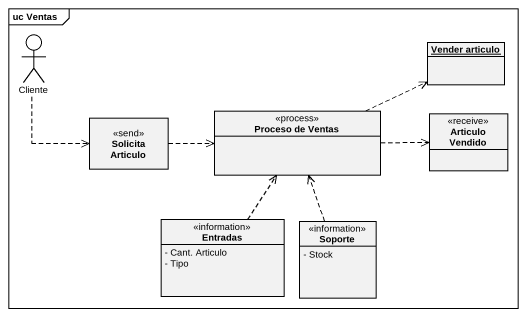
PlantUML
@startuml
mainframe uc Ventas
allowmixing
hide circle
hide empty members
skinparam classAttributeIconSize 0
actor Cliente
object "Vender articulo" as Vender_articulo
class "Solicita Articulo" as Solicita_Articulo <<send>>
class "Proceso de Ventas" as Proceso_de_Ventas <<process>>
class "Articulo Vendido" as Articulo_Vendido <<receive>>
class Entradas <<information>> {
  - Cant. Articulo
  - Tipo
}
class Soporte <<information>> {
  - Stock
}
Cliente ..> Solicita_Articulo
Solicita_Articulo .right.> Proceso_de_Ventas
Proceso_de_Ventas .right.> Vender_articulo
Proceso_de_Ventas .right.> Articulo_Vendido
Entradas .up.> Proceso_de_Ventas
Soporte .up.> Proceso_de_Ventas
@enduml
